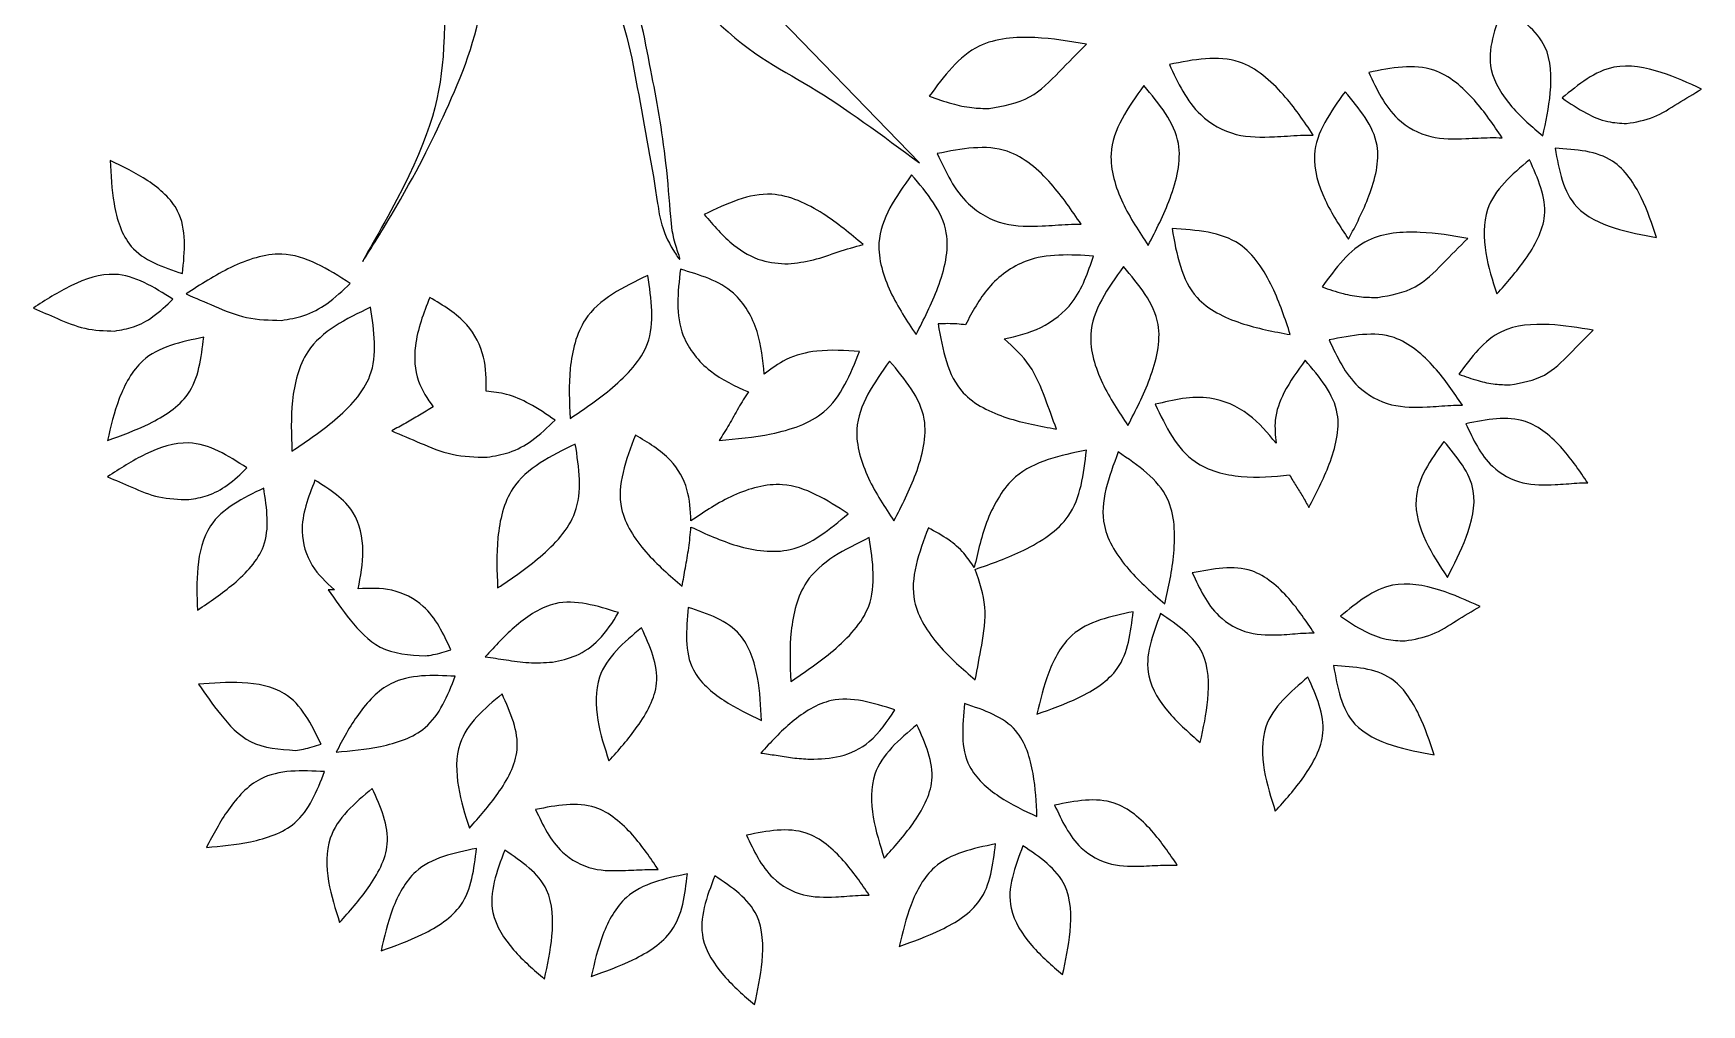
# Model space of a CAD drawing. Extents: x 1 to 437, y 7 to 187.
# Drawn here: x 122.36 to 139.03, y 53.48 to 63.18 of the extents above; entities that cross this region are included whole.
import ezdxf

# ---------------------------------------------------------------- set-up
doc = ezdxf.new("R2010")
doc.units = 0
doc.layers.add('Base', color=7, linetype='CONTINUOUS')

msp = doc.modelspace()

# ---------------------------------------------------------------- linework, layer by layer
at = {"layer": 'Base', "color": 7}
msp.add_line((131.211859, 61.886266), (128.965926, 64.203181), dxfattribs=at)
at = {"layer": 'Base', "color": 3}
for p, q in [((131.908609, 62.429668), (131.908609, 62.429668)), ((138.276248, 62.279723), (138.276248, 62.279723)), ((134.75729, 62.147446), (134.75729, 62.147446)), ((136.671109, 62.129793), (136.671109, 62.129807)), ((137.438401, 62.156251), (137.438401, 62.156251)), ((132.437776, 61.256682), (132.437776, 61.256682)), ((133.496109, 61.062654), (133.496109, 61.062654)), ((135.498123, 61.12439), (135.498123, 61.12439)), ((138.576109, 61.142029), (138.576109, 61.142029)), ((129.897776, 60.877446), (129.897776, 60.877446)), ((123.847637, 60.780432), (123.847637, 60.780432)), ((135.789165, 60.542307), (135.789165, 60.542307)), ((136.97979, 60.577585), (136.97979, 60.577585)), ((123.16854, 60.207168), (123.16854, 60.207168)), ((124.835415, 60.313001), (124.835415, 60.313001)), ((131.176595, 60.17189), (131.176595, 60.17189)), ((134.91604, 60.17189), (134.91604, 60.17189)), ((137.112081, 59.669154), (137.112081, 59.669154)), ((136.283054, 59.448667), (136.283054, 59.448667)), ((127.719373, 59.334015), (127.719373, 59.334015)), ((132.578887, 59.228167), (132.578887, 59.228181)), ((133.293262, 59.263459), (133.293262, 59.263459)), ((123.097984, 59.113529), (123.097984, 59.113529)), ((124.941248, 59.007695), (124.941248, 59.007695)), ((129.209859, 59.113529), (129.209859, 59.113529)), ((126.890345, 58.945959), (126.890345, 58.945959)), ((123.909373, 58.522626), (123.909373, 58.522626)), ((137.561873, 58.672556), (137.561873, 58.672556)), ((135.101248, 58.443251), (135.101248, 58.443251)), ((130.956109, 58.310959), (130.956109, 58.310959)), ((136.485901, 57.746515), (136.485901, 57.746515)), ((126.996179, 57.640681), (126.996179, 57.640681)), ((128.839443, 57.65832), (128.839443, 57.65832)), ((123.997568, 57.420195), (123.997568, 57.420195)), ((133.663679, 57.481931), (133.663679, 57.481931)), ((134.827845, 57.173251), (134.827845, 57.173251)), ((136.062568, 57.111515), (136.062568, 57.111515)), ((126.272984, 56.961584), (126.272984, 56.961584)), ((127.542984, 56.899848), (127.542984, 56.899848)), ((129.924234, 56.70582), (129.924234, 56.70582)), ((131.767498, 56.723459), (131.767498, 56.723459)), ((132.384859, 56.379501), (132.384859, 56.379501)), ((129.633193, 56.317765), (129.633193, 56.317765)), ((124.976526, 56.017904), (124.976526, 56.017904)), ((134.016456, 56.097279), (134.016456, 56.097279)), ((125.38222, 56.000265), (125.38222, 56.000265)), ((128.107429, 55.912084), (128.107429, 55.912084)), ((130.118262, 55.929723), (130.118262, 55.929723)), ((136.353609, 55.97382), (136.353609, 55.97382)), ((132.384859, 55.356459), (132.384859, 55.356459)), ((134.766109, 55.409376), (134.766109, 55.409376)), ((126.713956, 55.241807), (126.713956, 55.241807)), ((124.085762, 55.047779), (124.085762, 55.047779)), ((130.859095, 54.941945), (130.859095, 54.941945)), ((133.452012, 54.862556), (133.452012, 54.86257)), ((128.274998, 54.818459), (128.274998, 54.818473)), ((130.374026, 54.55389), (130.374026, 54.55389)), ((125.417498, 54.298126), (125.417498, 54.298126)), ((125.832012, 54.015904), (125.832012, 54.015904)), ((131.009026, 54.060001), (131.009026, 54.060001)), ((127.463609, 53.733696), (127.463609, 53.733696)), ((127.93104, 53.76014), (127.93104, 53.76014)), ((132.640623, 53.777779), (132.640623, 53.777779)), ((129.562637, 53.477932), (129.562637, 53.477932))]:
    msp.add_line(p, q, dxfattribs=at)
at = {"layer": 'Base', "color": 7}
msp.add_open_spline([(123.737446, 68.987739), (123.889351, 68.786202), (124.403723, 68.103764), (125.250331, 66.769142), (126.35034, 65.133629), (126.541774, 63.031443), (126.297788, 62.012596), (125.471249, 60.612896), (126.133064, 61.679545), (126.467859, 62.361951), (126.883259, 63.336283), (126.858982, 64.120415), (127.252204, 64.294223), (127.407846, 64.142838), (127.740288, 64.164366), (128.217598, 63.58495), (128.386983, 62.664829), (128.577019, 61.642427), (128.635796, 61.184076), (128.840652, 60.874219), (128.741947, 61.146406), (128.721947, 61.392093), (128.673158, 62.034616), (128.515973, 62.884933), (128.370982, 63.607595), (127.948841, 64.884113), (129.154415, 63.133233), (130.107624, 62.704491), (130.839119, 62.162462), (131.211859, 61.886266)], degree=3, knots=[0, 0, 0, 0, 0.756962, 2.56319, 4.736698, 6.674565, 8.263428, 8.96789, 9.505718, 10.687118, 11.889526, 12.540488, 12.787434, 12.920591, 13.137296, 13.716579, 14.884496, 16.062088, 16.55655, 16.66438, 16.775228, 17.100709, 17.634801, 18.57794, 19.668275, 20.191232, 21.551378, 22.831689, 24.161905, 24.161905, 24.161905, 24.161905], dxfattribs=at)
at = {"layer": 'Base', "color": 3}
for points, knots in [([(137.041526, 63.44389), (136.961402, 63.231826), (136.827534, 62.877516), (137.118844, 62.430418), (137.332018, 62.247524), (137.438401, 62.156251)], [0, 0, 0, 0, 0.634714, 1.060464, 1.484591, 1.484591, 1.484591, 1.484591]), ([(137.438401, 62.156251), (137.469132, 62.2966), (137.5326, 62.586461), (137.517851, 63.121754), (137.21128, 63.329086), (137.041526, 63.44389)], [0, 0, 0, 0, 0.436146, 0.900768, 1.477242, 1.477242, 1.477242, 1.477242]), ([(132.878748, 63.073487), (132.71014, 63.101741), (132.357651, 63.160807), (131.718893, 63.11449), (131.455327, 62.753634), (131.308887, 62.55314)], [0, 0, 0, 0, 0.517704, 1.082307, 1.788213, 1.788213, 1.788213, 1.788213]), ([(131.908609, 62.429668), (132.04989, 62.45486), (132.321525, 62.503296), (132.608045, 62.799149), (132.788358, 62.981883), (132.878748, 63.073487)], [0, 0, 0, 0, 0.419152, 0.805887, 1.194633, 1.194633, 1.194633, 1.194633]), ([(135.145345, 62.165085), (135.052274, 62.302596), (134.858256, 62.589255), (134.383296, 63.003417), (133.950782, 62.918404), (133.707776, 62.87064)], [0, 0, 0, 0, 0.503068, 1.048704, 1.748369, 1.748369, 1.748369, 1.748369]), ([(133.707776, 62.87064), (133.792659, 62.687649), (133.935973, 62.378693), (134.362825, 62.137882), (134.628655, 62.144327), (134.75729, 62.147446)], [0, 0, 0, 0, 0.591177, 0.998127, 1.37969, 1.37969, 1.37969, 1.37969]), ([(137.032706, 62.138612), (136.946558, 62.266068), (136.767101, 62.531573), (136.326908, 62.915057), (135.926282, 62.835816), (135.70097, 62.791251)], [0, 0, 0, 0, 0.46607, 0.970874, 1.61964, 1.61964, 1.61964, 1.61964]), ([(139.025901, 62.623682), (138.895267, 62.683974), (138.621997, 62.810099), (138.088863, 62.912271), (137.796002, 62.670516), (137.632429, 62.535487)], [0, 0, 0, 0, 0.435737, 0.911509, 1.513458, 1.513458, 1.513458, 1.513458]), ([(135.70097, 62.791251), (135.779212, 62.621863), (135.911014, 62.336522), (136.307322, 62.118504), (136.552182, 62.126102), (136.671109, 62.129793)], [0, 0, 0, 0, 0.546016, 0.919782, 1.272755, 1.272755, 1.272755, 1.272755]), ([(131.308887, 62.55314), (131.383516, 62.52675), (131.522195, 62.47771), (131.724081, 62.434446), (131.850349, 62.431176), (131.908609, 62.429668)], [0, 0, 0, 0, 0.237425, 0.441195, 0.615761, 0.615761, 0.615761, 0.615761]), ([(133.452012, 62.658973), (133.295813, 62.43993), (133.035701, 62.075166), (133.221753, 61.474311), (133.40501, 61.199344), (133.496109, 61.062654)], [0, 0, 0, 0, 0.755244, 1.257676, 1.754335, 1.754335, 1.754335, 1.754335]), ([(133.496109, 61.062654), (133.574206, 61.214698), (133.735402, 61.528525), (133.887139, 62.14246), (133.606412, 62.475694), (133.452012, 62.658973)], [0, 0, 0, 0, 0.519017, 1.071276, 1.746268, 1.746268, 1.746268, 1.746268]), ([(135.462845, 62.597237), (135.317427, 62.39487), (135.07606, 62.058981), (135.244892, 61.503561), (135.413916, 61.250477), (135.498123, 61.12439)], [0, 0, 0, 0, 0.699579, 1.161163, 1.619437, 1.619437, 1.619437, 1.619437]), ([(135.498123, 61.12439), (135.570958, 61.264727), (135.720953, 61.553738), (135.86587, 62.12016), (135.605981, 62.427801), (135.462845, 62.597237)], [0, 0, 0, 0, 0.480288, 0.989107, 1.612905, 1.612905, 1.612905, 1.612905]), ([(137.632429, 62.535487), (137.711494, 62.481495), (137.853385, 62.384599), (138.073547, 62.291656), (138.213098, 62.283441), (138.276248, 62.279723)], [0, 0, 0, 0, 0.28732, 0.515626, 0.704336, 0.704336, 0.704336, 0.704336]), ([(138.276248, 62.279723), (138.368853, 62.295755), (138.553409, 62.327706), (138.78749, 62.484449), (138.946413, 62.577261), (139.025901, 62.623682)], [0, 0, 0, 0, 0.278697, 0.55543, 0.832343, 0.832343, 0.832343, 0.832343]), ([(132.825831, 61.274321), (132.732761, 61.411832), (132.538743, 61.698491), (132.063783, 62.112653), (131.631268, 62.02764), (131.388262, 61.979876)], [0, 0, 0, 0, 0.503067, 1.048704, 1.748369, 1.748369, 1.748369, 1.748369]), ([(134.75729, 62.147446), (134.800524, 62.150028), (134.887072, 62.155198), (135.016267, 62.165429), (135.102512, 62.165199), (135.145345, 62.165085)], [0, 0, 0, 0, 0.129946, 0.260127, 0.388571, 0.388571, 0.388571, 0.388571]), ([(136.671109, 62.129807), (136.711351, 62.131737), (136.791991, 62.135606), (136.912531, 62.14035), (136.992843, 62.139188), (137.032706, 62.138612)], [0, 0, 0, 0, 0.120872, 0.242211, 0.361791, 0.361791, 0.361791, 0.361791]), ([(138.576109, 61.142029), (138.531296, 61.275828), (138.438176, 61.553856), (138.142193, 61.998221), (137.770472, 62.020366), (137.561873, 62.032793)], [0, 0, 0, 0, 0.427604, 0.888538, 1.477977, 1.477977, 1.477977, 1.477977]), ([(137.561873, 62.032793), (137.601579, 61.813688), (137.668778, 61.442876), (138.154337, 61.216968), (138.435209, 61.167064), (138.576109, 61.142029)], [0, 0, 0, 0, 0.622306, 1.053187, 1.486925, 1.486925, 1.486925, 1.486925]), ([(123.847637, 60.780432), (123.869381, 61.003597), (123.905849, 61.377889), (123.506337, 61.729312), (123.251929, 61.849229), (123.124443, 61.909321)], [0, 0, 0, 0, 0.627217, 1.051971, 1.478611, 1.478611, 1.478611, 1.478611]), ([(123.124443, 61.909321), (123.131148, 61.767473), (123.145014, 61.47413), (123.300928, 60.964011), (123.651892, 60.846161), (123.847637, 60.780432)], [0, 0, 0, 0, 0.43095, 0.891209, 1.471641, 1.471641, 1.471641, 1.471641]), ([(131.388262, 61.979876), (131.473145, 61.796885), (131.61646, 61.487929), (132.043311, 61.247118), (132.309141, 61.253563), (132.437776, 61.256682)], [0, 0, 0, 0, 0.591177, 0.998127, 1.37969, 1.37969, 1.37969, 1.37969]), ([(137.306109, 61.91814), (137.129694, 61.769245), (136.83566, 61.521079), (136.849732, 60.981887), (136.936732, 60.711435), (136.97979, 60.577585)], [0, 0, 0, 0, 0.650386, 1.084008, 1.508897, 1.508897, 1.508897, 1.508897]), ([(136.97979, 60.577585), (137.077731, 60.687694), (137.280322, 60.915454), (137.542484, 61.39071), (137.389683, 61.731658), (137.306109, 61.91814)], [0, 0, 0, 0, 0.447383, 0.925413, 1.502521, 1.502521, 1.502521, 1.502521]), ([(131.132498, 61.76821), (130.976299, 61.549166), (130.716187, 61.184402), (130.902241, 60.583548), (131.085497, 60.30858), (131.176595, 60.17189)], [0, 0, 0, 0, 0.755244, 1.257675, 1.754334, 1.754334, 1.754334, 1.754334]), ([(131.176595, 60.17189), (131.254692, 60.323934), (131.415889, 60.637761), (131.567625, 61.251696), (131.286899, 61.58493), (131.132498, 61.76821)], [0, 0, 0, 0, 0.519017, 1.071276, 1.746268, 1.746268, 1.746268, 1.746268]), ([(130.647429, 61.071473), (130.52017, 61.178666), (130.254414, 61.402519), (129.682899, 61.670197), (129.284248, 61.478949), (129.059929, 61.371335)], [0, 0, 0, 0, 0.503655, 1.051794, 1.757112, 1.757112, 1.757112, 1.757112]), ([(129.059929, 61.371335), (129.152488, 61.263048), (129.313633, 61.074522), (129.612836, 60.896166), (129.808441, 60.883315), (129.897776, 60.877446)], [0, 0, 0, 0, 0.426583, 0.742674, 1.008389, 1.008389, 1.008389, 1.008389]), ([(132.437776, 61.256682), (132.48101, 61.259264), (132.567558, 61.264434), (132.696753, 61.274665), (132.782998, 61.274435), (132.825831, 61.274321)], [0, 0, 0, 0, 0.129946, 0.260127, 0.388571, 0.388571, 0.388571, 0.388571]), ([(134.91604, 60.17189), (134.864004, 60.329829), (134.755934, 60.657844), (134.416495, 61.187134), (133.979102, 61.214758), (133.734234, 61.230223)], [0, 0, 0, 0, 0.50435, 1.047457, 1.73822, 1.73822, 1.73822, 1.73822]), ([(133.734234, 61.230223), (133.780164, 60.972562), (133.857725, 60.537451), (134.422004, 60.261998), (134.751048, 60.201983), (134.91604, 60.17189)], [0, 0, 0, 0, 0.733174, 1.238103, 1.745921, 1.745921, 1.745921, 1.745921]), ([(136.688748, 61.13321), (136.532396, 61.15931), (136.205574, 61.213866), (135.61338, 61.169218), (135.369263, 60.834331), (135.23354, 60.64814)], [0, 0, 0, 0, 0.479965, 1.003263, 1.658508, 1.658508, 1.658508, 1.658508]), ([(129.897776, 60.877446), (129.983034, 60.887876), (130.154734, 60.908883), (130.397653, 61.001639), (130.564301, 61.048232), (130.647429, 61.071473)], [0, 0, 0, 0, 0.256691, 0.516951, 0.775986, 0.775986, 0.775986, 0.775986]), ([(135.789165, 60.542307), (135.920109, 60.565155), (136.171279, 60.60898), (136.438199, 60.880244), (136.605009, 61.048663), (136.688748, 61.13321)], [0, 0, 0, 0, 0.388351, 0.744914, 1.10435, 1.10435, 1.10435, 1.10435]), ([(125.523331, 60.683418), (125.300712, 60.825237), (124.92145, 61.066845), (124.316326, 60.860074), (124.027132, 60.671583), (123.882915, 60.577585)], [0, 0, 0, 0, 0.744495, 1.268346, 1.789456, 1.789456, 1.789456, 1.789456]), ([(132.949304, 60.956792), (132.717091, 60.970364), (132.326845, 60.993171), (131.878481, 60.663369), (131.738589, 60.398045), (131.670484, 60.268876)], [0, 0, 0, 0, 0.675139, 1.134604, 1.570499, 1.570499, 1.570499, 1.570499]), ([(132.05854, 60.127765), (132.182944, 60.15756), (132.439054, 60.2189), (132.795632, 60.499967), (132.894369, 60.793487), (132.949304, 60.956792)], [0, 0, 0, 0, 0.381737, 0.78588, 1.292727, 1.292727, 1.292727, 1.292727]), ([(133.249165, 60.850959), (133.092748, 60.63269), (132.832847, 60.270015), (133.019351, 59.672173), (133.20218, 59.399367), (133.293262, 59.263459)], [0, 0, 0, 0, 0.753182, 1.251485, 1.74618, 1.74618, 1.74618, 1.74618]), ([(133.293262, 59.263459), (133.37136, 59.414722), (133.532257, 59.726353), (133.684068, 60.33742), (133.403697, 60.668485), (133.249165, 60.850959)], [0, 0, 0, 0, 0.516941, 1.065004, 1.738035, 1.738035, 1.738035, 1.738035]), ([(123.750623, 60.524668), (123.561442, 60.645508), (123.239485, 60.851158), (122.725136, 60.676422), (122.479654, 60.516353), (122.357151, 60.436473)], [0, 0, 0, 0, 0.63317, 1.077554, 1.520215, 1.520215, 1.520215, 1.520215]), ([(124.835415, 60.313001), (124.910758, 60.325682), (125.071732, 60.352774), (125.311316, 60.47996), (125.448592, 60.611696), (125.523331, 60.683418)], [0, 0, 0, 0, 0.228204, 0.48757, 0.797541, 0.797541, 0.797541, 0.797541]), ([(128.495484, 60.762765), (128.251337, 60.644921), (127.844752, 60.448672), (127.697779, 59.833073), (127.712215, 59.499446), (127.719373, 59.334015)], [0, 0, 0, 0, 0.764658, 1.273402, 1.773782, 1.773782, 1.773782, 1.773782]), ([(127.719373, 59.334015), (127.863081, 59.430343), (128.16019, 59.629499), (128.598214, 60.091138), (128.531873, 60.524861), (128.495484, 60.762765)], [0, 0, 0, 0, 0.524985, 1.085383, 1.766218, 1.766218, 1.766218, 1.766218]), ([(128.821804, 60.824501), (128.796663, 60.59431), (128.754734, 60.210414), (129.101394, 59.780586), (129.368686, 59.658826), (129.500901, 59.598598)], [0, 0, 0, 0, 0.664219, 1.107733, 1.541849, 1.541849, 1.541849, 1.541849]), ([(129.659651, 59.774987), (129.646377, 59.919305), (129.619399, 60.212604), (129.35831, 60.667306), (129.015499, 60.767749), (128.821804, 60.824501)], [0, 0, 0, 0, 0.434176, 0.88238, 1.464581, 1.464581, 1.464581, 1.464581]), ([(123.16854, 60.207168), (123.232414, 60.218104), (123.368845, 60.241462), (123.571059, 60.351473), (123.687264, 60.463556), (123.750623, 60.524668)], [0, 0, 0, 0, 0.193489, 0.41328, 0.676804, 0.676804, 0.676804, 0.676804]), ([(123.882915, 60.577585), (123.977187, 60.536823), (124.174764, 60.451396), (124.485902, 60.322371), (124.717546, 60.316161), (124.835415, 60.313001)], [0, 0, 0, 0, 0.308851, 0.647295, 0.99792, 0.99792, 0.99792, 0.99792]), ([(126.317081, 60.542279), (126.255888, 60.384734), (126.151972, 60.117199), (126.17058, 59.712918), (126.295242, 59.531699), (126.352359, 59.448667)], [0, 0, 0, 0, 0.504505, 0.85673, 1.154585, 1.154585, 1.154585, 1.154585]), ([(126.881526, 59.607417), (126.881591, 59.721746), (126.881727, 59.957756), (126.69263, 60.321196), (126.451969, 60.462871), (126.317081, 60.542279)], [0, 0, 0, 0, 0.340101, 0.702071, 1.163676, 1.163676, 1.163676, 1.163676]), ([(135.23354, 60.64814), (135.302681, 60.624112), (135.431017, 60.57951), (135.6186, 60.544756), (135.735225, 60.543081), (135.789165, 60.542307)], [0, 0, 0, 0, 0.219424, 0.407289, 0.568943, 0.568943, 0.568943, 0.568943]), ([(122.357151, 60.436473), (122.437471, 60.401498), (122.605914, 60.32815), (122.870498, 60.21598), (123.068111, 60.210137), (123.16854, 60.207168)], [0, 0, 0, 0, 0.263453, 0.552497, 0.851189, 0.851189, 0.851189, 0.851189]), ([(125.726179, 60.445265), (125.481682, 60.326505), (125.073499, 60.128238), (124.921678, 59.510257), (124.934774, 59.173962), (124.941248, 59.007695)], [0, 0, 0, 0, 0.767846, 1.281905, 1.784588, 1.784588, 1.784588, 1.784588]), ([(124.941248, 59.007695), (125.085657, 59.104844), (125.384917, 59.306165), (125.826628, 59.769856), (125.761685, 60.206525), (125.726179, 60.445265)], [0, 0, 0, 0, 0.528177, 1.094541, 1.777679, 1.777679, 1.777679, 1.777679]), ([(131.670484, 60.268876), (131.642111, 60.272151), (131.583854, 60.278876), (131.492457, 60.282239), (131.429744, 60.279242), (131.397081, 60.277681)], [0, 0, 0, 0, 0.085667, 0.175895, 0.273964, 0.273964, 0.273964, 0.273964]), ([(131.397081, 60.277681), (131.442852, 60.020353), (131.520104, 59.586032), (132.085792, 59.316315), (132.414035, 59.257637), (132.578887, 59.228167)], [0, 0, 0, 0, 0.731026, 1.233832, 1.741135, 1.741135, 1.741135, 1.741135]), ([(136.635831, 59.466306), (136.549683, 59.593762), (136.370226, 59.859267), (135.930033, 60.242752), (135.529407, 60.16351), (135.304095, 60.118945)], [0, 0, 0, 0, 0.46607, 0.970874, 1.61964, 1.61964, 1.61964, 1.61964]), ([(137.941109, 60.215959), (137.797243, 60.240095), (137.496255, 60.29059), (136.951094, 60.252941), (136.725633, 59.94553), (136.600554, 59.774987)], [0, 0, 0, 0, 0.441818, 0.924344, 1.525589, 1.525589, 1.525589, 1.525589]), ([(137.112081, 59.669154), (137.232533, 59.690554), (137.464186, 59.73171), (137.709881, 59.982475), (137.863938, 60.138035), (137.941109, 60.215959)], [0, 0, 0, 0, 0.357483, 0.687515, 1.018768, 1.018768, 1.018768, 1.018768]), ([(123.097984, 59.113529), (123.237508, 59.163721), (123.527897, 59.268185), (123.989339, 59.562992), (124.034529, 59.939172), (124.059304, 60.145404)], [0, 0, 0, 0, 0.449523, 0.935589, 1.525428, 1.525428, 1.525428, 1.525428]), ([(124.059304, 60.145404), (123.83324, 60.09796), (123.453271, 60.018216), (123.19586, 59.536893), (123.130354, 59.253544), (123.097984, 59.113529)], [0, 0, 0, 0, 0.653172, 1.097856, 1.532244, 1.532244, 1.532244, 1.532244]), ([(130.612151, 60.004292), (130.470256, 60.013103), (130.222073, 60.028514), (129.885149, 59.948652), (129.729917, 59.829102), (129.659651, 59.774987)], [0, 0, 0, 0, 0.425892, 0.744915, 1.008746, 1.008746, 1.008746, 1.008746]), ([(132.578887, 59.228181), (132.541828, 59.330779), (132.464389, 59.545169), (132.331809, 59.878328), (132.150528, 60.043799), (132.05854, 60.127765)], [0, 0, 0, 0, 0.328453, 0.686337, 1.055019, 1.055019, 1.055019, 1.055019]), ([(135.304095, 60.118945), (135.383277, 59.949018), (135.51718, 59.661655), (135.915654, 59.439733), (136.163298, 59.445755), (136.283054, 59.448667)], [0, 0, 0, 0, 0.549168, 0.928696, 1.284087, 1.284087, 1.284087, 1.284087]), ([(129.209859, 59.113529), (129.382393, 59.129113), (129.742395, 59.16163), (130.354623, 59.36036), (130.520669, 59.775546), (130.612151, 60.004292)], [0, 0, 0, 0, 0.525025, 1.095497, 1.795419, 1.795419, 1.795419, 1.795419]), ([(130.912012, 59.907279), (130.755813, 59.688235), (130.495702, 59.32347), (130.681753, 58.722616), (130.86501, 58.447648), (130.956109, 58.310959)], [0, 0, 0, 0, 0.755244, 1.257676, 1.754334, 1.754334, 1.754334, 1.754334]), ([(130.956109, 58.310959), (131.034206, 58.463003), (131.195401, 58.776829), (131.347138, 59.390764), (131.066412, 59.723998), (130.912012, 59.907279)], [0, 0, 0, 0, 0.519015, 1.071274, 1.746267, 1.746267, 1.746267, 1.746267]), ([(135.06597, 59.916098), (134.989119, 59.811015), (134.856349, 59.62947), (134.748004, 59.337093), (134.766592, 59.164483), (134.774929, 59.08707)], [0, 0, 0, 0, 0.390641, 0.674884, 0.906028, 0.906028, 0.906028, 0.906028]), ([(135.101248, 58.443251), (135.174083, 58.583588), (135.324079, 58.872599), (135.468997, 59.439021), (135.209107, 59.746662), (135.06597, 59.916098)], [0, 0, 0, 0, 0.480288, 0.989107, 1.612906, 1.612906, 1.612906, 1.612906]), ([(136.600554, 59.774987), (136.664169, 59.752481), (136.782479, 59.710625), (136.954635, 59.673407), (137.062398, 59.670496), (137.112081, 59.669154)], [0, 0, 0, 0, 0.202402, 0.376428, 0.525295, 0.525295, 0.525295, 0.525295]), ([(127.569443, 59.316376), (127.485442, 59.374046), (127.334004, 59.478015), (127.099882, 59.581096), (126.949932, 59.599172), (126.881526, 59.607417)], [0, 0, 0, 0, 0.305644, 0.551026, 0.756874, 0.756874, 0.756874, 0.756874]), ([(129.500901, 59.598598), (129.467335, 59.545614), (129.399848, 59.439086), (129.310812, 59.272674), (129.243359, 59.166339), (129.209859, 59.113529)], [0, 0, 0, 0, 0.188109, 0.378206, 0.565769, 0.565769, 0.565769, 0.565769]), ([(134.774929, 59.08707), (134.689742, 59.189148), (134.514239, 59.39945), (134.071848, 59.596124), (133.749242, 59.518855), (133.566665, 59.475126)], [0, 0, 0, 0, 0.396726, 0.817345, 1.36577, 1.36577, 1.36577, 1.36577]), ([(126.352359, 59.448667), (126.306302, 59.42181), (126.21441, 59.368223), (126.07811, 59.285563), (125.984579, 59.235538), (125.937845, 59.210542)], [0, 0, 0, 0, 0.159953, 0.319134, 0.478097, 0.478097, 0.478097, 0.478097]), ([(133.566665, 59.475126), (133.672983, 59.253314), (133.852927, 58.877899), (134.428774, 58.724681), (134.747843, 58.754617), (134.90722, 58.76957)], [0, 0, 0, 0, 0.697635, 1.180748, 1.662911, 1.662911, 1.662911, 1.662911]), ([(136.283054, 59.448667), (136.322546, 59.451131), (136.401064, 59.45603), (136.518464, 59.466427), (136.59671, 59.466346), (136.635831, 59.466306)], [0, 0, 0, 0, 0.118718, 0.236031, 0.353333, 0.353333, 0.353333, 0.353333]), ([(137.888193, 58.690195), (137.809608, 58.806512), (137.646154, 59.048448), (137.242621, 59.396233), (136.877197, 59.322616), (136.671109, 59.281098)], [0, 0, 0, 0, 0.425162, 0.884328, 1.478217, 1.478217, 1.478217, 1.478217]), ([(125.937845, 59.210542), (126.032117, 59.169781), (126.229694, 59.084353), (126.540832, 58.955329), (126.772476, 58.949119), (126.890345, 58.945959)], [0, 0, 0, 0, 0.30885, 0.647294, 0.99792, 0.99792, 0.99792, 0.99792]), ([(126.890345, 58.945959), (126.964979, 58.958564), (127.124028, 58.985427), (127.360043, 59.113832), (127.495428, 59.244785), (127.569443, 59.316376)], [0, 0, 0, 0, 0.225972, 0.481566, 0.789813, 0.789813, 0.789813, 0.789813]), ([(136.671109, 59.281098), (136.742999, 59.12568), (136.864181, 58.863697), (137.227709, 58.662723), (137.452699, 58.669344), (137.561873, 58.672556)], [0, 0, 0, 0, 0.501264, 0.844968, 1.16896, 1.16896, 1.16896, 1.16896]), ([(124.491456, 58.840126), (124.302275, 58.960967), (123.980318, 59.166618), (123.465969, 58.99188), (123.220487, 58.831811), (123.097984, 58.751931)], [0, 0, 0, 0, 0.633172, 1.077555, 1.520216, 1.520216, 1.520216, 1.520216]), ([(127.77229, 59.078251), (127.52805, 58.959541), (127.120297, 58.761357), (126.974867, 58.142502), (126.989122, 57.806838), (126.996179, 57.640681)], [0, 0, 0, 0, 0.765981, 1.278786, 1.781451, 1.781451, 1.781451, 1.781451]), ([(126.996179, 57.640681), (127.139988, 57.737736), (127.437827, 57.938742), (127.87457, 58.40445), (127.808492, 58.839757), (127.77229, 59.078251)], [0, 0, 0, 0, 0.526331, 1.090063, 1.773186, 1.773186, 1.773186, 1.773186]), ([(128.372012, 59.166445), (128.277768, 58.917567), (128.120426, 58.502055), (128.464179, 57.979002), (128.71442, 57.765159), (128.839443, 57.65832)], [0, 0, 0, 0, 0.744507, 1.242979, 1.740672, 1.740672, 1.740672, 1.740672]), ([(128.927637, 58.310959), (128.922466, 58.416647), (128.911775, 58.635174), (128.722252, 58.963469), (128.497988, 59.093438), (128.372012, 59.166445)], [0, 0, 0, 0, 0.314669, 0.650633, 1.081241, 1.081241, 1.081241, 1.081241]), ([(132.878748, 59.016515), (132.617797, 58.963273), (132.181036, 58.87416), (131.86801, 58.330352), (131.794847, 58.004575), (131.758679, 57.843529)], [0, 0, 0, 0, 0.755935, 1.265227, 1.763132, 1.763132, 1.763132, 1.763132]), ([(131.767498, 57.82589), (131.930127, 57.883177), (132.26679, 58.00177), (132.800578, 58.343243), (132.851028, 58.777761), (132.878748, 59.016515)], [0, 0, 0, 0, 0.522683, 1.082024, 1.764193, 1.764193, 1.764193, 1.764193]), ([(136.450623, 59.104709), (136.317593, 58.91839), (136.096172, 58.608275), (136.252821, 58.096749), (136.408505, 57.862812), (136.485901, 57.746515)], [0, 0, 0, 0, 0.64292, 1.070099, 1.492403, 1.492403, 1.492403, 1.492403]), ([(136.485901, 57.746515), (136.552503, 57.875878), (136.689947, 58.14284), (136.820676, 58.664999), (136.581908, 58.948712), (136.450623, 59.104709)], [0, 0, 0, 0, 0.441873, 0.911871, 1.485944, 1.485944, 1.485944, 1.485944]), ([(133.196248, 58.998876), (133.102295, 58.749377), (132.945159, 58.332094), (133.287627, 57.805342), (133.538572, 57.589525), (133.663679, 57.481931)], [0, 0, 0, 0, 0.746754, 1.248936, 1.748201, 1.748201, 1.748201, 1.748201]), ([(133.663679, 57.481931), (133.699691, 57.647192), (133.774131, 57.988803), (133.756411, 58.619057), (133.395753, 58.863601), (133.196248, 58.998876)], [0, 0, 0, 0, 0.513436, 1.061324, 1.739604, 1.739604, 1.739604, 1.739604]), ([(123.097984, 58.751931), (123.178305, 58.716956), (123.346747, 58.643609), (123.611331, 58.531438), (123.808944, 58.525595), (123.909373, 58.522626)], [0, 0, 0, 0, 0.263454, 0.552496, 0.851189, 0.851189, 0.851189, 0.851189]), ([(123.909373, 58.522626), (123.973247, 58.533562), (124.109678, 58.55692), (124.311892, 58.66693), (124.428097, 58.779013), (124.491456, 58.840126)], [0, 0, 0, 0, 0.193488, 0.413279, 0.676804, 0.676804, 0.676804, 0.676804]), ([(125.170554, 58.716654), (125.104268, 58.547922), (124.993921, 58.267034), (125.113849, 57.852961), (125.282943, 57.697904), (125.364581, 57.623042)], [0, 0, 0, 0, 0.529274, 0.881084, 1.209495, 1.209495, 1.209495, 1.209495]), ([(125.602706, 57.631862), (125.627092, 57.757138), (125.676383, 58.010362), (125.583376, 58.459337), (125.319024, 58.62411), (125.170554, 58.716654)], [0, 0, 0, 0, 0.383482, 0.77514, 1.276943, 1.276943, 1.276943, 1.276943]), ([(130.497498, 58.381515), (130.285492, 58.51888), (129.92602, 58.751793), (129.337737, 58.586825), (129.064002, 58.402689), (128.927637, 58.310959)], [0, 0, 0, 0, 0.717723, 1.216954, 1.712533, 1.712533, 1.712533, 1.712533]), ([(134.90722, 58.76957), (134.929383, 58.733356), (134.973469, 58.661321), (135.041542, 58.554531), (135.081327, 58.480379), (135.101248, 58.443251)], [0, 0, 0, 0, 0.127382, 0.253382, 0.37974, 0.37974, 0.37974, 0.37974]), ([(137.561873, 58.672556), (137.598334, 58.674908), (137.671045, 58.679598), (137.779599, 58.690015), (137.852071, 58.690135), (137.888193, 58.690195)], [0, 0, 0, 0, 0.109617, 0.218604, 0.326906, 0.326906, 0.326906, 0.326906]), ([(124.659026, 58.637279), (124.451206, 58.53687), (124.104985, 58.369592), (123.979415, 57.845358), (123.991552, 57.561091), (123.997568, 57.420195)], [0, 0, 0, 0, 0.651133, 1.084762, 1.510909, 1.510909, 1.510909, 1.510909]), ([(123.997568, 57.420195), (124.119947, 57.50228), (124.373049, 57.672046), (124.746197, 58.065235), (124.689895, 58.434708), (124.659026, 58.637279)], [0, 0, 0, 0, 0.447161, 0.924805, 1.504526, 1.504526, 1.504526, 1.504526]), ([(128.927637, 58.249223), (129.07662, 58.180271), (129.385412, 58.037356), (129.990937, 57.95277), (130.315371, 58.227365), (130.497498, 58.381515)], [0, 0, 0, 0, 0.495839, 1.02771, 1.708416, 1.708416, 1.708416, 1.708416]), ([(128.839443, 57.65832), (128.850124, 57.719396), (128.872405, 57.846804), (128.908864, 58.042837), (128.921303, 58.179584), (128.927637, 58.249223)], [0, 0, 0, 0, 0.186034, 0.388075, 0.597731, 0.597731, 0.597731, 0.597731]), ([(131.300068, 58.240404), (131.206115, 57.990905), (131.048979, 57.573623), (131.391447, 57.046871), (131.642391, 56.831054), (131.767498, 56.723459)], [0, 0, 0, 0, 0.746753, 1.248933, 1.7482, 1.7482, 1.7482, 1.7482]), ([(131.758679, 57.843529), (131.725676, 57.892982), (131.65528, 57.998469), (131.497356, 58.133422), (131.369174, 58.20293), (131.300068, 58.240404)], [0, 0, 0, 0, 0.177753, 0.37916, 0.614761, 0.614761, 0.614761, 0.614761]), ([(130.709165, 58.14339), (130.464669, 58.02463), (130.056487, 57.826362), (129.904665, 57.208382), (129.91776, 56.872087), (129.924234, 56.70582)], [0, 0, 0, 0, 0.767845, 1.281905, 1.784587, 1.784587, 1.784587, 1.784587]), ([(129.924234, 56.70582), (130.068643, 56.802969), (130.367903, 57.00429), (130.809614, 57.467981), (130.744671, 57.90465), (130.709165, 58.14339)], [0, 0, 0, 0, 0.528177, 1.094541, 1.777679, 1.777679, 1.777679, 1.777679]), ([(135.154165, 57.19089), (135.075496, 57.3078), (134.911768, 57.55112), (134.510259, 57.904101), (134.143445, 57.831472), (133.937081, 57.790612)], [0, 0, 0, 0, 0.426999, 0.888694, 1.482502, 1.482502, 1.482502, 1.482502]), ([(131.767498, 56.723459), (131.789724, 56.837891), (131.836155, 57.076952), (131.894866, 57.454929), (131.810164, 57.701626), (131.767498, 57.82589)], [0, 0, 0, 0, 0.351194, 0.733683, 1.121888, 1.121888, 1.121888, 1.121888]), ([(133.937081, 57.790612), (134.009153, 57.634865), (134.130744, 57.372102), (134.4926, 57.165464), (134.718528, 57.170712), (134.827845, 57.173251)], [0, 0, 0, 0, 0.503205, 0.84896, 1.173093, 1.173093, 1.173093, 1.173093]), ([(136.81222, 57.455473), (136.681564, 57.515207), (136.408097, 57.640231), (135.874334, 57.736151), (135.582151, 57.493925), (135.418748, 57.358459)], [0, 0, 0, 0, 0.434869, 0.910191, 1.513309, 1.513309, 1.513309, 1.513309]), ([(125.364581, 57.623042), (125.357709, 57.622968), (125.34397, 57.622819), (125.323389, 57.622656), (125.309684, 57.622914), (125.302845, 57.623042)], [0, 0, 0, 0, 0.020619, 0.041221, 0.061739, 0.061739, 0.061739, 0.061739]), ([(125.302845, 57.623042), (125.373154, 57.522061), (125.519994, 57.311159), (125.81527, 56.991025), (126.114304, 56.971791), (126.272984, 56.961584)], [0, 0, 0, 0, 0.372563, 0.778102, 1.236597, 1.236597, 1.236597, 1.236597]), ([(126.528748, 57.02332), (126.454272, 57.182663), (126.328379, 57.452011), (125.947376, 57.64669), (125.715494, 57.636714), (125.602706, 57.631862)], [0, 0, 0, 0, 0.513137, 0.867388, 1.202879, 1.202879, 1.202879, 1.202879]), ([(128.204443, 57.393737), (127.988307, 57.461525), (127.621935, 57.576432), (127.167987, 57.276654), (126.970867, 57.060435), (126.872706, 56.952765)], [0, 0, 0, 0, 0.639459, 1.083947, 1.524844, 1.524844, 1.524844, 1.524844]), ([(127.542984, 56.899848), (127.623804, 56.916873), (127.794332, 56.952795), (128.034746, 57.124731), (128.144027, 57.297964), (128.204443, 57.393737)], [0, 0, 0, 0, 0.246008, 0.519071, 0.856683, 0.856683, 0.856683, 0.856683]), ([(128.901179, 57.446654), (128.880129, 57.223172), (128.844728, 56.847328), (129.249221, 56.498275), (129.505111, 56.377977), (129.633193, 56.317765)], [0, 0, 0, 0, 0.6274, 1.055144, 1.483801, 1.483801, 1.483801, 1.483801]), ([(129.633193, 56.317765), (129.625873, 56.459727), (129.610713, 56.75376), (129.449008, 57.262951), (129.097324, 57.38088), (128.901179, 57.446654)], [0, 0, 0, 0, 0.431163, 0.893026, 1.475474, 1.475474, 1.475474, 1.475474]), ([(132.384859, 56.379501), (132.524265, 56.42902), (132.813895, 56.531902), (133.276624, 56.8218), (133.321538, 57.196817), (133.346179, 57.402556)], [0, 0, 0, 0, 0.448674, 0.932169, 1.519805, 1.519805, 1.519805, 1.519805]), ([(133.346179, 57.402556), (133.120346, 57.3559), (132.741816, 57.277696), (132.48227, 56.800421), (132.417108, 56.518851), (132.384859, 56.379501)], [0, 0, 0, 0, 0.652348, 1.093433, 1.525621, 1.525621, 1.525621, 1.525621]), ([(133.619581, 57.384917), (133.539458, 57.172854), (133.40559, 56.818543), (133.6969, 56.371445), (133.910074, 56.188551), (134.016456, 56.097279)], [0, 0, 0, 0, 0.634714, 1.060466, 1.48459, 1.48459, 1.48459, 1.48459]), ([(134.016456, 56.097279), (134.047187, 56.237626), (134.110654, 56.527487), (134.095907, 57.06278), (133.789335, 57.270114), (133.619581, 57.384917)], [0, 0, 0, 0, 0.436143, 0.900767, 1.477241, 1.477241, 1.477241, 1.477241]), ([(135.418748, 57.358459), (135.497709, 57.3049), (135.639267, 57.208881), (135.86053, 57.121292), (135.999499, 57.114567), (136.062568, 57.111515)], [0, 0, 0, 0, 0.286109, 0.512924, 0.701396, 0.701396, 0.701396, 0.701396]), ([(136.062568, 57.111515), (136.155173, 57.127547), (136.339729, 57.159497), (136.57381, 57.316241), (136.732733, 57.409052), (136.81222, 57.455473)], [0, 0, 0, 0, 0.278699, 0.555431, 0.832343, 0.832343, 0.832343, 0.832343]), ([(128.433748, 57.24382), (128.257265, 57.095789), (127.963956, 56.849764), (127.977418, 56.313438), (128.06432, 56.045166), (128.107429, 55.912084)], [0, 0, 0, 0, 0.64864, 1.078021, 1.5007, 1.5007, 1.5007, 1.5007]), ([(128.107429, 55.912084), (128.20531, 56.021426), (128.407338, 56.24711), (128.670347, 56.719041), (128.517508, 57.058041), (128.433748, 57.24382)], [0, 0, 0, 0, 0.445618, 0.919762, 1.494665, 1.494665, 1.494665, 1.494665]), ([(134.827845, 57.173251), (134.864306, 57.175602), (134.937018, 57.180292), (135.045572, 57.19071), (135.118043, 57.19083), (135.154165, 57.19089)], [0, 0, 0, 0, 0.109618, 0.218604, 0.326906, 0.326906, 0.326906, 0.326906]), ([(126.272984, 56.961584), (126.299912, 56.965338), (126.355833, 56.973134), (126.441005, 56.995319), (126.498808, 57.013766), (126.528748, 57.02332)], [0, 0, 0, 0, 0.081505, 0.16926, 0.263555, 0.263555, 0.263555, 0.263555]), ([(126.872706, 56.952765), (126.941657, 56.94287), (127.085798, 56.922186), (127.308616, 56.886553), (127.463866, 56.89536), (127.542984, 56.899848)], [0, 0, 0, 0, 0.20913, 0.437183, 0.674185, 0.674185, 0.674185, 0.674185]), ([(136.353609, 55.97382), (136.309477, 56.107498), (136.217952, 56.384729), (135.926899, 56.830478), (135.556322, 56.852318), (135.348193, 56.864584)], [0, 0, 0, 0, 0.426787, 0.885106, 1.472313, 1.472313, 1.472313, 1.472313]), ([(135.348193, 56.864584), (135.387069, 56.645685), (135.452667, 56.27633), (135.93432, 56.048283), (136.213378, 55.998724), (136.353609, 55.97382)], [0, 0, 0, 0, 0.621517, 1.048703, 1.480211, 1.480211, 1.480211, 1.480211]), ([(125.23229, 56.07964), (125.13454, 56.279143), (124.968315, 56.618403), (124.438506, 56.713116), (124.150677, 56.690633), (124.006387, 56.679362)], [0, 0, 0, 0, 0.622765, 1.059025, 1.497571, 1.497571, 1.497571, 1.497571]), ([(124.006387, 56.679362), (124.076696, 56.57838), (124.223536, 56.367478), (124.518812, 56.047344), (124.817845, 56.02811), (124.976526, 56.017904)], [0, 0, 0, 0, 0.372563, 0.778102, 1.236597, 1.236597, 1.236597, 1.236597]), ([(126.572845, 56.758737), (126.343951, 56.769273), (125.957651, 56.787055), (125.587149, 56.386508), (125.450128, 56.128255), (125.38222, 56.000265)], [0, 0, 0, 0, 0.648307, 1.094131, 1.532178, 1.532178, 1.532178, 1.532178]), ([(125.38222, 56.000265), (125.528834, 56.013524), (125.83462, 56.041178), (126.354547, 56.211066), (126.495255, 56.564077), (126.572845, 56.758737)], [0, 0, 0, 0, 0.446116, 0.930448, 1.525836, 1.525836, 1.525836, 1.525836]), ([(135.092429, 56.749932), (134.916014, 56.601036), (134.62198, 56.352871), (134.636051, 55.813679), (134.723052, 55.543226), (134.766109, 55.409376)], [0, 0, 0, 0, 0.650386, 1.084008, 1.508897, 1.508897, 1.508897, 1.508897]), ([(134.766109, 55.409376), (134.864051, 55.519485), (135.066643, 55.747245), (135.328804, 56.222501), (135.176003, 56.563449), (135.092429, 56.749932)], [0, 0, 0, 0, 0.447383, 0.925412, 1.502522, 1.502522, 1.502522, 1.502522]), ([(127.040276, 56.582362), (126.863861, 56.433467), (126.569829, 56.1853), (126.583899, 55.646109), (126.670899, 55.375657), (126.713956, 55.241807)], [0, 0, 0, 0, 0.650386, 1.084009, 1.508896, 1.508896, 1.508896, 1.508896]), ([(126.713956, 55.241807), (126.811898, 55.351915), (127.01449, 55.579674), (127.276651, 56.054931), (127.12385, 56.39588), (127.040276, 56.582362)], [0, 0, 0, 0, 0.447382, 0.925412, 1.502522, 1.502522, 1.502522, 1.502522]), ([(130.964929, 56.423612), (130.748478, 56.491659), (130.38162, 56.606992), (129.922061, 56.314353), (129.72321, 56.098665), (129.624373, 55.991459)], [0, 0, 0, 0, 0.642046, 1.088194, 1.529094, 1.529094, 1.529094, 1.529094]), ([(130.118262, 55.929723), (130.219392, 55.932825), (130.429413, 55.939268), (130.753514, 56.100037), (130.889309, 56.307874), (130.964929, 56.423612)], [0, 0, 0, 0, 0.301728, 0.626613, 1.034887, 1.034887, 1.034887, 1.034887]), ([(131.661665, 56.485348), (131.639922, 56.262183), (131.603455, 55.887891), (132.002965, 55.536466), (132.257373, 55.41655), (132.384859, 55.356459)], [0, 0, 0, 0, 0.627218, 1.051972, 1.478611, 1.478611, 1.478611, 1.478611]), ([(132.384859, 55.356459), (132.378154, 55.498307), (132.364288, 55.79165), (132.208374, 56.301769), (131.85741, 56.419619), (131.661665, 56.485348)], [0, 0, 0, 0, 0.43095, 0.891209, 1.471641, 1.471641, 1.471641, 1.471641]), ([(131.185415, 56.273682), (131.008931, 56.12565), (130.71562, 55.879626), (130.729082, 55.343299), (130.815985, 55.075027), (130.859095, 54.941945)], [0, 0, 0, 0, 0.648642, 1.078022, 1.500701, 1.500701, 1.500701, 1.500701]), ([(130.859095, 54.941945), (130.956976, 55.051287), (131.159003, 55.276971), (131.422013, 55.748902), (131.269174, 56.087902), (131.185415, 56.273682)], [0, 0, 0, 0, 0.445617, 0.919762, 1.494664, 1.494664, 1.494664, 1.494664]), ([(124.976526, 56.017904), (125.003454, 56.021657), (125.059375, 56.029453), (125.144547, 56.051638), (125.20235, 56.070085), (125.23229, 56.07964)], [0, 0, 0, 0, 0.081505, 0.169262, 0.263555, 0.263555, 0.263555, 0.263555]), ([(129.624373, 55.991459), (129.675485, 55.984348), (129.781972, 55.969531), (129.945628, 55.940783), (130.059867, 55.933464), (130.118262, 55.929723)], [0, 0, 0, 0, 0.154828, 0.322568, 0.497969, 0.497969, 0.497969, 0.497969]), ([(125.267568, 55.806251), (125.039147, 55.817047), (124.654184, 55.835242), (124.288279, 55.433101), (124.152967, 55.175648), (124.085762, 55.047779)], [0, 0, 0, 0, 0.646036, 1.088783, 1.525673, 1.525673, 1.525673, 1.525673]), ([(124.085762, 55.047779), (124.231662, 55.06094), (124.535486, 55.088348), (125.05203, 55.259852), (125.190822, 55.611697), (125.267568, 55.806251)], [0, 0, 0, 0, 0.443848, 0.924269, 1.5185, 1.5185, 1.5185, 1.5185]), ([(125.743818, 55.638682), (125.567403, 55.489786), (125.27337, 55.24162), (125.287441, 54.702429), (125.374441, 54.431976), (125.417498, 54.298126)], [0, 0, 0, 0, 0.650385, 1.084008, 1.508896, 1.508896, 1.508896, 1.508896]), ([(125.417498, 54.298126), (125.51544, 54.408234), (125.718032, 54.635994), (125.980193, 55.111251), (125.827392, 55.452199), (125.743818, 55.638682)], [0, 0, 0, 0, 0.447382, 0.925412, 1.502522, 1.502522, 1.502522, 1.502522]), ([(128.601318, 54.827279), (128.52191, 54.944284), (128.356284, 55.188331), (127.950791, 55.540004), (127.582366, 55.467646), (127.375415, 55.427001)], [0, 0, 0, 0, 0.428363, 0.893466, 1.489558, 1.489558, 1.489558, 1.489558]), ([(133.787151, 54.871376), (133.707744, 54.988382), (133.542119, 55.232429), (133.136625, 55.584101), (132.768199, 55.511743), (132.561248, 55.471098)], [0, 0, 0, 0, 0.428362, 0.893465, 1.489559, 1.489559, 1.489559, 1.489559]), ([(127.375415, 55.427001), (127.448068, 55.271377), (127.570958, 55.008146), (127.938293, 54.808943), (128.165139, 54.815354), (128.274998, 54.818459)], [0, 0, 0, 0, 0.502479, 0.849919, 1.176192, 1.176192, 1.176192, 1.176192]), ([(132.561248, 55.471098), (132.633138, 55.31568), (132.75432, 55.053697), (133.117849, 54.852723), (133.342839, 54.859344), (133.452012, 54.862556)], [0, 0, 0, 0, 0.501264, 0.844969, 1.16896, 1.16896, 1.16896, 1.16896]), ([(130.709165, 54.571529), (130.629758, 54.688535), (130.464133, 54.932582), (130.058639, 55.284254), (129.690213, 55.211896), (129.483262, 55.171251)], [0, 0, 0, 0, 0.428362, 0.893465, 1.489559, 1.489559, 1.489559, 1.489559]), ([(125.832012, 54.015904), (125.970761, 54.065313), (126.258687, 54.167844), (126.717299, 54.459758), (126.76066, 54.833414), (126.784512, 55.038959)], [0, 0, 0, 0, 0.446549, 0.926661, 1.513686, 1.513686, 1.513686, 1.513686]), ([(126.784512, 55.038959), (126.559017, 54.992489), (126.181333, 54.914654), (125.927364, 54.435905), (125.863619, 54.155123), (125.832012, 54.015904)], [0, 0, 0, 0, 0.650215, 1.08905, 1.520624, 1.520624, 1.520624, 1.520624]), ([(127.066734, 55.021335), (126.986611, 54.809272), (126.852743, 54.454962), (127.144053, 54.007863), (127.357227, 53.824968), (127.463609, 53.733696)], [0, 0, 0, 0, 0.634712, 1.060464, 1.48459, 1.48459, 1.48459, 1.48459]), ([(127.463609, 53.733696), (127.49434, 53.874044), (127.557809, 54.163905), (127.543061, 54.699199), (127.236489, 54.906531), (127.066734, 55.021335)], [0, 0, 0, 0, 0.436144, 0.900768, 1.477243, 1.477243, 1.477243, 1.477243]), ([(129.483262, 55.171251), (129.555333, 55.015504), (129.676925, 54.752741), (130.038781, 54.546102), (130.264708, 54.55135), (130.374026, 54.55389)], [0, 0, 0, 0, 0.503206, 0.848962, 1.173094, 1.173094, 1.173094, 1.173094]), ([(131.009026, 54.060001), (131.148431, 54.10952), (131.438062, 54.212402), (131.900791, 54.502299), (131.945705, 54.877317), (131.970345, 55.083057)], [0, 0, 0, 0, 0.448673, 0.932168, 1.519805, 1.519805, 1.519805, 1.519805]), ([(131.970345, 55.083057), (131.744512, 55.0364), (131.365982, 54.958197), (131.106436, 54.480922), (131.041275, 54.199352), (131.009026, 54.060001)], [0, 0, 0, 0, 0.652349, 1.093434, 1.525621, 1.525621, 1.525621, 1.525621]), ([(132.243748, 55.065418), (132.163625, 54.853355), (132.029757, 54.499045), (132.321067, 54.051947), (132.53424, 53.869051), (132.640623, 53.777779)], [0, 0, 0, 0, 0.634712, 1.060464, 1.48459, 1.48459, 1.48459, 1.48459]), ([(132.640623, 53.777779), (132.671354, 53.918127), (132.734823, 54.207988), (132.720075, 54.743282), (132.413503, 54.950614), (132.243748, 55.065418)], [0, 0, 0, 0, 0.436144, 0.900768, 1.477243, 1.477243, 1.477243, 1.477243]), ([(133.452012, 54.86257), (133.489221, 54.864386), (133.564047, 54.868037), (133.675758, 54.872824), (133.750289, 54.871855), (133.787151, 54.871376)], [0, 0, 0, 0, 0.111765, 0.224761, 0.335334, 0.335334, 0.335334, 0.335334]), ([(127.93104, 53.76014), (128.070445, 53.809659), (128.360076, 53.912541), (128.822805, 54.202438), (128.867719, 54.577456), (128.892359, 54.783195)], [0, 0, 0, 0, 0.448673, 0.932168, 1.519805, 1.519805, 1.519805, 1.519805]), ([(128.892359, 54.783195), (128.666526, 54.736539), (128.287997, 54.658335), (128.02845, 54.181061), (127.963289, 53.899491), (127.93104, 53.76014)], [0, 0, 0, 0, 0.652348, 1.093433, 1.525621, 1.525621, 1.525621, 1.525621]), ([(128.274998, 54.818473), (128.311445, 54.820282), (128.384095, 54.823888), (128.492862, 54.82875), (128.565217, 54.827768), (128.601318, 54.827279)], [0, 0, 0, 0, 0.109481, 0.218233, 0.32652, 0.32652, 0.32652, 0.32652]), ([(129.165762, 54.765571), (129.085639, 54.553508), (128.951771, 54.199198), (129.243081, 53.7521), (129.456254, 53.569204), (129.562637, 53.477932)], [0, 0, 0, 0, 0.634712, 1.060464, 1.48459, 1.48459, 1.48459, 1.48459]), ([(129.562637, 53.477932), (129.593368, 53.61828), (129.656837, 53.908141), (129.642089, 54.443435), (129.335517, 54.650767), (129.165762, 54.765571)], [0, 0, 0, 0, 0.436144, 0.900768, 1.477243, 1.477243, 1.477243, 1.477243]), ([(130.374026, 54.55389), (130.411247, 54.556258), (130.48613, 54.561021), (130.597641, 54.571289), (130.672283, 54.57145), (130.709165, 54.571529)], [0, 0, 0, 0, 0.111898, 0.22512, 0.335708, 0.335708, 0.335708, 0.335708])]:
    msp.add_open_spline(points, degree=3, knots=knots, dxfattribs=at)

doc.saveas('drawing.dxf')
